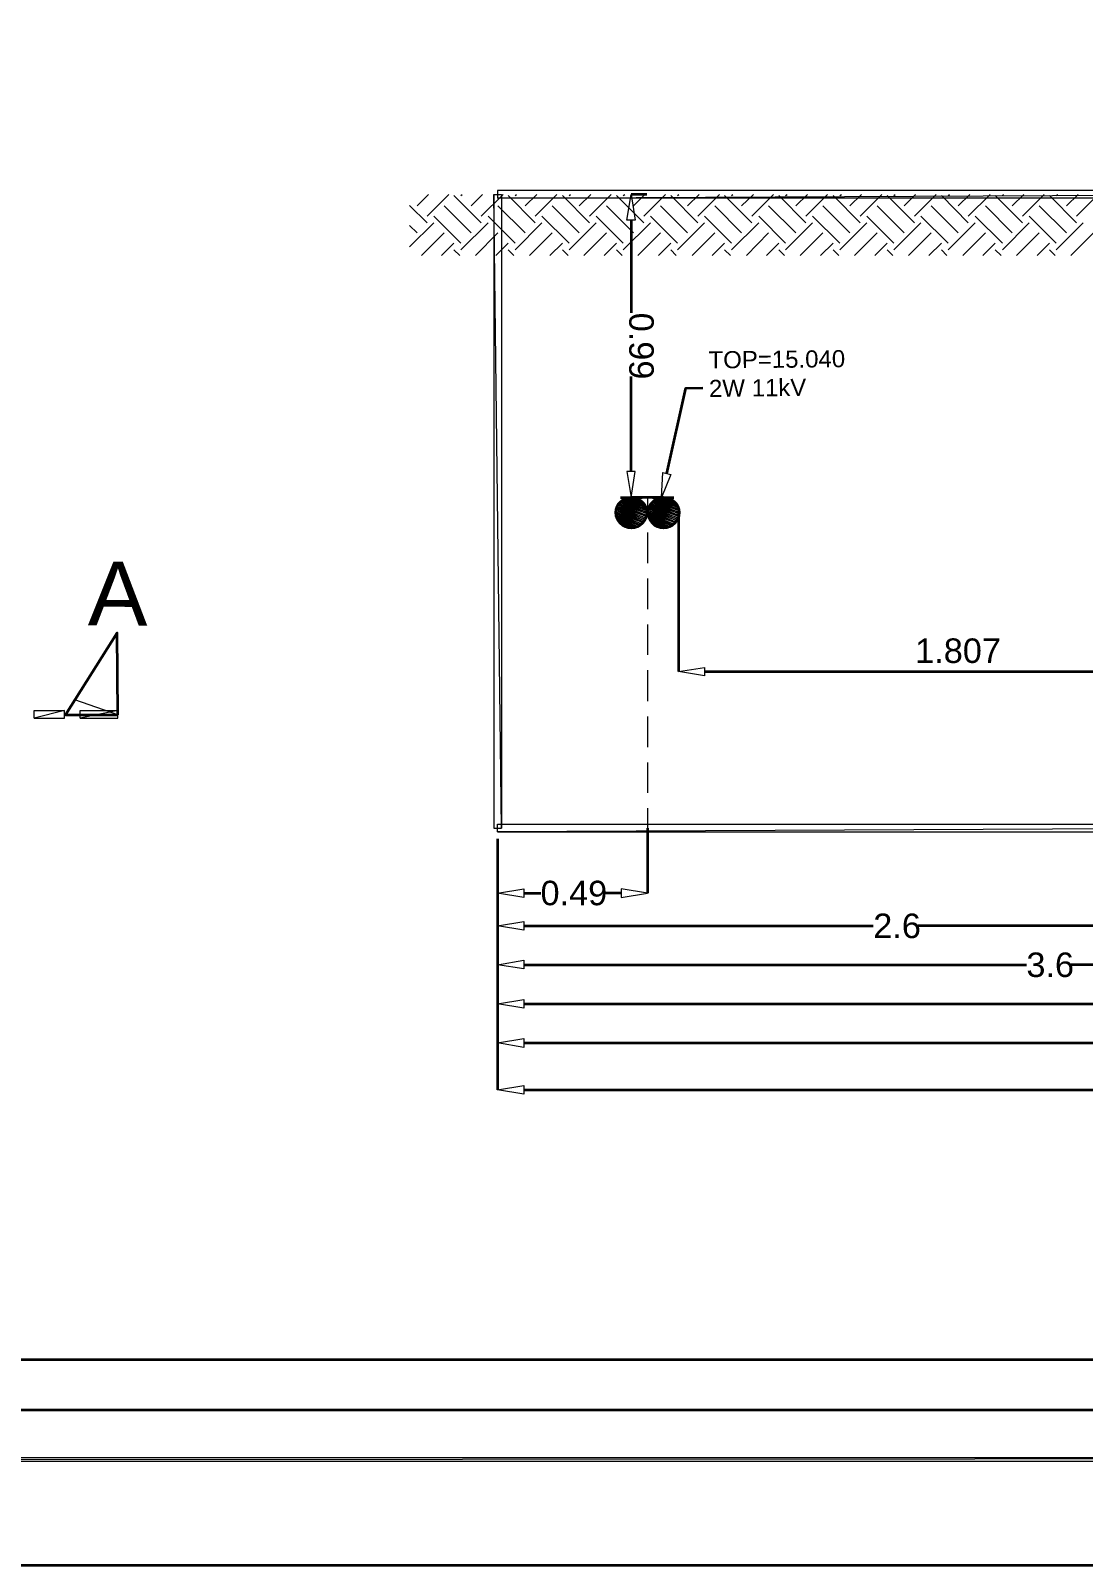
# Model space of a CAD drawing. Header units: inches. Extents: x 27 to 868, y 19 to 613.
# Drawn here: x 356.2 to 504.9, y 18.8 to 235.6 of the extents above; entities that cross this region are included whole.
import ezdxf

# ---------------------------------------------------------------- set-up
doc = ezdxf.new("R2010")
doc.units = ezdxf.units.IN
doc.header["$MEASUREMENT"] = 0
doc.layers.add('PDF_Geometry', color=7, linetype='Continuous')
doc.layers.add('PDF_Text', color=7, linetype='Continuous')
doc.styles.add('PDF Arial', font='arial.ttf')

msp = doc.modelspace()

# ---------------------------------------------------------------- linework, layer by layer
at = {"layer": 'PDF_Geometry', "lineweight": 35}
for points in [[(867.59, 106.53), (867.59, 18.76), (26.63, 18.76), (26.63, 612.71)], [(446.07, 173), (448.73, 185.07), (451.16, 185.12)], [(63.6, 40.74), (713.62, 40.74), (713.62, 106.53)]]:
    msp.add_lwpolyline(points, dxfattribs=at)
at = {"layer": 'PDF_Geometry', "color": 251, "lineweight": 35, "true_color": 0x636466}
msp.add_lwpolyline([(710.02, 52.53), (710.02, 47.81), (69.14, 47.81), (69.14, 241.77)], dxfattribs=at)
at = {"layer": 'PDF_Geometry', "color": 5, "lineweight": 0}
for points in [[(422.16, 212.99), (422.16, 211.91), (647.51, 212.99), (422.16, 212.99)], [(422.16, 211.91), (647.51, 212.99), (647.51, 211.91), (422.16, 211.91)], [(421.62, 122.93), (422.7, 122.93), (421.62, 212.45), (421.62, 122.93)], [(422.7, 122.93), (421.62, 212.45), (422.7, 212.45), (422.7, 122.93)], [(647.51, 122.39), (647.51, 123.47), (422.16, 122.39), (647.51, 122.39)], [(647.51, 123.47), (422.16, 122.39), (422.16, 123.47), (647.51, 123.47)]]:
    msp.add_lwpolyline(points, dxfattribs=at)
at = {"layer": 'PDF_Geometry', "color": 8, "lineweight": 0}
for points in [[(412.21, 208.45), (409.73, 210.88)], [(410.77, 210.83), (412.39, 212.45)], [(412.21, 209.39), (415.27, 212.45)], [(418.42, 207), (414.59, 210.83)], [(419.82, 208.45), (415.99, 212.27)], [(416.98, 212.27), (417.16, 212.45)], [(418.42, 210.83), (420.04, 212.45)], [(419.82, 209.39), (422.93, 212.45)], [(426.03, 207), (422.21, 210.83)], [(427.47, 208.45), (423.65, 212.27)], [(424.64, 212.27), (424.82, 212.45)], [(426.03, 210.83), (427.7, 212.45)], [(427.47, 209.39), (430.54, 212.45)], [(433.69, 207), (429.86, 210.83)], [(435.13, 208.45), (431.3, 212.27)], [(432.25, 212.27), (432.47, 212.45)], [(433.69, 210.83), (435.31, 212.45)], [(435.13, 209.39), (438.19, 212.45)], [(441.34, 207), (437.52, 210.83)], [(442.79, 208.45), (438.96, 212.27)], [(439.9, 212.27), (440.13, 212.45)], [(441.34, 210.83), (442.97, 212.45)], [(442.79, 209.39), (445.85, 212.45)], [(449, 207), (445.17, 210.83)], [(450.44, 208.45), (446.61, 212.27)], [(447.56, 212.27), (447.74, 212.45)], [(449, 210.83), (450.62, 212.45)], [(450.44, 209.39), (453.5, 212.45)], [(456.61, 207), (452.83, 210.83)], [(458.05, 208.45), (454.22, 212.27)], [(455.21, 212.27), (455.39, 212.45)], [(456.61, 210.83), (458.28, 212.45)], [(458.05, 209.39), (461.11, 212.45)], [(464.27, 207), (460.44, 210.83)], [(465.71, 208.45), (461.88, 212.27)], [(462.83, 212.27), (463.05, 212.45)], [(464.27, 210.83), (465.93, 212.45)], [(465.71, 209.39), (468.77, 212.45)], [(471.92, 207), (468.09, 210.83)], [(473.36, 208.45), (469.54, 212.27)], [(470.48, 212.27), (470.71, 212.45)], [(471.92, 210.83), (473.54, 212.45)], [(473.36, 209.39), (476.43, 212.45)], [(479.58, 207), (475.75, 210.83)], [(481.02, 208.45), (477.19, 212.27)], [(478.14, 212.27), (478.32, 212.45)], [(479.58, 210.83), (481.2, 212.45)], [(481.02, 209.39), (484.08, 212.45)], [(487.23, 207), (483.41, 210.83)], [(488.63, 208.45), (484.85, 212.27)], [(485.79, 212.27), (485.97, 212.45)], [(487.23, 210.83), (488.85, 212.45)], [(488.63, 209.39), (491.74, 212.45)], [(494.84, 207), (491.06, 210.83)], [(496.29, 208.45), (492.46, 212.27)], [(493.45, 212.27), (493.63, 212.45)], [(494.84, 210.83), (496.51, 212.45)], [(496.29, 209.39), (499.35, 212.45)], [(502.5, 207), (498.67, 210.83)], [(503.94, 208.45), (500.11, 212.27)], [(501.06, 212.27), (501.28, 212.45)], [(502.5, 210.83), (504.17, 212.45)], [(503.94, 209.39), (507, 212.45)], [(409.73, 205.02), (413.15, 208.45)], [(416.98, 205.56), (413.15, 209.39)], [(416.98, 204.62), (420.81, 208.45)], [(424.64, 205.56), (420.81, 209.39)], [(424.64, 204.62), (428.42, 208.45)], [(432.25, 205.56), (428.42, 209.39)], [(432.25, 204.62), (436.08, 208.45)], [(439.9, 205.56), (436.08, 209.39)], [(439.9, 204.62), (443.73, 208.45)], [(447.56, 205.56), (443.73, 209.39)], [(447.56, 204.62), (451.39, 208.45)], [(455.21, 205.56), (451.39, 209.39)], [(455.21, 204.62), (459.04, 208.45)], [(462.83, 205.56), (459.04, 209.39)], [(462.83, 204.62), (466.65, 208.45)], [(470.48, 205.56), (466.65, 209.39)], [(470.48, 204.62), (474.31, 208.45)], [(478.14, 205.56), (474.31, 209.39)], [(478.14, 204.62), (481.96, 208.45)], [(485.79, 205.56), (481.96, 209.39)], [(485.79, 204.62), (489.62, 208.45)], [(493.45, 205.56), (489.62, 209.39)], [(493.45, 204.62), (497.23, 208.45)], [(501.06, 205.56), (497.23, 209.39)], [(501.06, 204.62), (504.89, 208.45)], [(410.77, 207), (409.73, 208.04)], [(411.4, 203.81), (414.59, 207)], [(419.05, 203.81), (422.21, 207)], [(426.66, 203.81), (429.86, 207)], [(434.32, 203.81), (437.52, 207)], [(441.97, 203.81), (445.17, 207)], [(449.63, 203.81), (452.83, 207)], [(457.29, 203.81), (460.44, 207)], [(464.9, 203.81), (468.09, 207)], [(472.55, 203.81), (475.75, 207)], [(480.21, 203.81), (483.41, 207)], [(487.86, 203.81), (491.06, 207)], [(495.47, 203.81), (498.67, 207)], [(503.13, 203.81), (506.33, 207)], [(414.23, 203.81), (415.99, 205.56)], [(416.8, 203.81), (415.99, 204.62)], [(421.89, 203.81), (423.65, 205.56)], [(424.46, 203.81), (423.65, 204.62)], [(429.55, 203.81), (431.3, 205.56)], [(432.11, 203.81), (431.3, 204.62)], [(437.2, 203.81), (438.96, 205.56)], [(439.77, 203.81), (438.96, 204.62)], [(444.86, 203.81), (446.61, 205.56)], [(447.38, 203.81), (446.61, 204.62)], [(452.47, 203.81), (454.22, 205.56)], [(455.03, 203.81), (454.22, 204.62)], [(460.12, 203.81), (461.88, 205.56)], [(462.69, 203.81), (461.88, 204.62)], [(467.78, 203.81), (469.54, 205.56)], [(470.35, 203.81), (469.54, 204.62)], [(475.43, 203.81), (477.19, 205.56)], [(478, 203.81), (477.19, 204.62)], [(483.09, 203.81), (484.85, 205.56)], [(485.61, 203.81), (484.85, 204.62)], [(490.7, 203.81), (492.46, 205.56)], [(493.27, 203.81), (492.46, 204.62)], [(498.36, 203.81), (500.11, 205.56)], [(500.92, 203.81), (500.11, 204.62)]]:
    msp.add_lwpolyline(points, dxfattribs=at)
at = {"layer": 'PDF_Geometry', "color": 84, "lineweight": 0, "true_color": 0x259500}
for points in [[(441.61, 208.81), (440.4, 208.81), (441.03, 212.45), (441.61, 208.81)], [(441.61, 173.32), (440.4, 173.32), (441.03, 169.63), (441.61, 173.32)], [(451.39, 145.62), (451.39, 144.41), (447.69, 145.04), (451.39, 145.62)], [(425.85, 114.33), (425.85, 113.11), (422.16, 113.74), (425.85, 114.33)], [(439.63, 114.33), (439.63, 113.11), (443.33, 113.74), (439.63, 114.33)], [(425.85, 109.73), (425.85, 108.52), (422.16, 109.1), (425.85, 109.73)], [(425.85, 104.24), (425.85, 103.02), (422.16, 103.61), (425.85, 104.24)], [(425.85, 98.7), (425.85, 97.48), (422.16, 98.11), (425.85, 98.7)], [(425.85, 93.2), (425.85, 91.94), (422.16, 92.57), (425.85, 93.2)], [(425.85, 86.54), (425.85, 85.32), (422.16, 85.95), (425.85, 86.54)]]:
    msp.add_lwpolyline(points, dxfattribs=at)
at = {"layer": 'PDF_Geometry', "color": 84, "lineweight": 35, "true_color": 0x259500}
for points in [[(443.24, 212.45), (441.03, 212.45)], [(441.03, 208.81), (441.03, 195.7)], [(441.03, 173.32), (441.03, 186.74)], [(445.31, 169.63), (441.03, 169.63)], [(447.69, 167.69), (447.69, 145.04)], [(451.39, 145.04), (522.22, 145.04)], [(443.33, 122.93), (443.33, 113.74)], [(422.16, 121.4), (422.16, 85.95)], [(422.16, 121.31), (422.16, 113.74)], [(422.16, 121.17), (422.16, 109.1)], [(422.16, 120.81), (422.16, 103.61)], [(425.85, 113.74), (428.24, 113.74)], [(439.63, 113.74), (437.25, 113.74)], [(422.16, 109.1), (422.16, 98.11)], [(425.85, 109.1), (475.21, 109.1)], [(530.96, 109.1), (481.56, 109.1)], [(422.16, 103.56), (422.16, 92.57)], [(425.85, 103.61), (496.87, 103.61)], [(574.19, 103.61), (503.18, 103.61)], [(425.85, 98.11), (515.42, 98.11)], [(425.85, 92.57), (524.16, 92.57)], [(425.85, 85.95), (529.02, 85.95)]]:
    msp.add_lwpolyline(points, dxfattribs=at)
at = {"layer": 'PDF_Geometry', "lineweight": 0}
for points in [[(446.61, 172.87), (445.31, 169.63), (445.49, 173.14), (446.61, 172.87)], [(851.87, 33.49), (851.38, 33.99), (55.36, 33.49), (851.87, 33.49)], [(851.38, 33.99), (55.36, 33.49), (55.86, 33.99), (851.38, 33.99)]]:
    msp.add_lwpolyline(points, dxfattribs=at)
at = {"layer": 'PDF_Geometry', "color": 3, "lineweight": 35}
for points in [[(439.18, 168.64), (439.86, 169.31)], [(439.5, 169.63), (442.56, 169.63)], [(443.73, 168.64), (444.41, 169.31)], [(444.05, 169.63), (447.06, 169.63)]]:
    msp.add_lwpolyline(points, dxfattribs=at)
at = {"layer": 'PDF_Geometry', "color": 3, "lineweight": 0}
for points in [[(439.72, 169.18), (443.15, 167.78), (439.54, 169.04), (439.72, 169.18)], [(439.86, 169.31), (443.15, 167.96), (439.72, 169.18), (439.86, 169.31)], [(443.15, 167.96), (439.72, 169.18), (443.15, 167.78), (443.15, 167.96)], [(440.04, 169.4), (443.06, 168.19), (439.86, 169.31), (440.04, 169.4)], [(443.06, 168.19), (439.86, 169.31), (443.15, 167.96), (443.06, 168.19)], [(440.22, 169.49), (443.01, 168.37), (440.04, 169.4), (440.22, 169.49)], [(443.01, 168.37), (440.04, 169.4), (443.06, 168.19), (443.01, 168.37)], [(440.44, 169.54), (442.88, 168.55), (440.22, 169.49), (440.44, 169.54)], [(442.88, 168.55), (440.22, 169.49), (443.01, 168.37), (442.88, 168.55)], [(440.62, 169.58), (442.79, 168.73), (440.44, 169.54), (440.62, 169.58)], [(442.79, 168.73), (440.44, 169.54), (442.88, 168.55), (442.79, 168.73)], [(440.85, 169.63), (442.65, 168.91), (440.62, 169.58), (440.85, 169.63)], [(442.65, 168.91), (440.62, 169.58), (442.79, 168.73), (442.65, 168.91)], [(441.03, 169.63), (442.52, 169.04), (440.85, 169.63), (441.03, 169.63)], [(442.52, 169.04), (440.85, 169.63), (442.65, 168.91), (442.52, 169.04)], [(441.25, 169.63), (442.34, 169.18), (441.03, 169.63), (441.25, 169.63)], [(442.34, 169.18), (441.03, 169.63), (442.52, 169.04), (442.34, 169.18)], [(441.43, 169.58), (442.2, 169.27), (441.25, 169.63), (441.43, 169.58)], [(442.2, 169.27), (441.25, 169.63), (442.34, 169.18), (442.2, 169.27)], [(441.84, 169.49), (441.97, 169.4), (441.43, 169.58), (441.84, 169.49)], [(441.97, 169.4), (441.43, 169.58), (442.2, 169.27), (441.97, 169.4)], [(444.23, 169.18), (447.69, 167.78), (444.05, 169.04), (444.23, 169.18)], [(444.41, 169.31), (447.65, 167.96), (444.23, 169.18), (444.41, 169.31)], [(447.65, 167.96), (444.23, 169.18), (447.69, 167.78), (447.65, 167.96)], [(444.59, 169.4), (447.6, 168.19), (444.41, 169.31), (444.59, 169.4)], [(447.6, 168.19), (444.41, 169.31), (447.65, 167.96), (447.6, 168.19)], [(444.77, 169.49), (447.51, 168.37), (444.59, 169.4), (444.77, 169.49)], [(447.51, 168.37), (444.59, 169.4), (447.6, 168.19), (447.51, 168.37)], [(444.95, 169.54), (447.42, 168.55), (444.77, 169.49), (444.95, 169.54)], [(447.42, 168.55), (444.77, 169.49), (447.51, 168.37), (447.42, 168.55)], [(445.17, 169.58), (447.33, 168.73), (444.95, 169.54), (445.17, 169.58)], [(447.33, 168.73), (444.95, 169.54), (447.42, 168.55), (447.33, 168.73)], [(445.4, 169.63), (447.15, 168.91), (445.17, 169.58), (445.4, 169.63)], [(447.15, 168.91), (445.17, 169.58), (447.33, 168.73), (447.15, 168.91)], [(445.58, 169.63), (447.06, 169.04), (445.4, 169.63), (445.58, 169.63)], [(447.06, 169.04), (445.4, 169.63), (447.15, 168.91), (447.06, 169.04)], [(445.8, 169.63), (446.88, 169.18), (445.58, 169.63), (445.8, 169.63)], [(446.88, 169.18), (445.58, 169.63), (447.06, 169.04), (446.88, 169.18)], [(445.98, 169.58), (446.75, 169.27), (445.8, 169.63), (445.98, 169.58)], [(446.75, 169.27), (445.8, 169.63), (446.88, 169.18), (446.75, 169.27)], [(446.34, 169.49), (446.48, 169.4), (445.98, 169.58), (446.34, 169.49)], [(446.48, 169.4), (445.98, 169.58), (446.75, 169.27), (446.48, 169.4)], [(438.91, 167.78), (442.79, 166.2), (438.87, 167.56), (438.91, 167.78)], [(442.79, 166.2), (438.87, 167.56), (442.65, 166.07), (442.79, 166.2)], [(438.87, 167.56), (442.65, 166.07), (438.87, 167.37), (438.87, 167.56)], [(442.65, 166.07), (438.87, 167.37), (442.52, 165.89), (442.65, 166.07)], [(438.87, 167.37), (442.52, 165.89), (438.87, 167.15), (438.87, 167.37)], [(442.52, 165.89), (438.87, 167.15), (442.34, 165.75), (442.52, 165.89)], [(438.87, 167.15), (442.34, 165.75), (438.91, 166.97), (438.87, 167.15)], [(439, 168.19), (442.97, 166.56), (438.91, 168.01), (439, 168.19)], [(442.97, 166.56), (438.91, 168.01), (442.88, 166.38), (442.97, 166.56)], [(438.91, 168.01), (442.88, 166.38), (438.91, 167.78), (438.91, 168.01)], [(442.88, 166.38), (438.91, 167.78), (442.79, 166.2), (442.88, 166.38)], [(442.34, 165.75), (438.91, 166.97), (442.2, 165.66), (442.34, 165.75)], [(438.91, 166.97), (442.2, 165.66), (438.96, 166.74), (438.91, 166.97)], [(439.05, 168.37), (443.06, 166.74), (439, 168.19), (439.05, 168.37)], [(443.06, 166.74), (439, 168.19), (442.97, 166.56), (443.06, 166.74)], [(439.18, 168.55), (443.1, 166.97), (439.05, 168.37), (439.18, 168.55)], [(443.1, 166.97), (439.05, 168.37), (443.06, 166.74), (443.1, 166.97)], [(439.27, 168.73), (443.15, 167.15), (439.18, 168.55), (439.27, 168.73)], [(443.15, 167.15), (439.18, 168.55), (443.1, 166.97), (443.15, 167.15)], [(439.41, 168.91), (443.19, 167.37), (439.27, 168.73), (439.41, 168.91)], [(443.19, 167.37), (439.27, 168.73), (443.15, 167.15), (443.19, 167.37)], [(439.54, 169.04), (443.19, 167.56), (439.41, 168.91), (439.54, 169.04)], [(443.19, 167.56), (439.41, 168.91), (443.19, 167.37), (443.19, 167.56)], [(443.15, 167.78), (439.54, 169.04), (443.19, 167.56), (443.15, 167.78)], [(443.46, 168.01), (447.42, 166.38), (443.42, 167.78), (443.46, 168.01)], [(447.42, 166.38), (443.42, 167.78), (447.29, 166.2), (447.42, 166.38)], [(443.42, 167.78), (447.29, 166.2), (443.42, 167.56), (443.42, 167.78)], [(447.29, 166.2), (443.42, 167.56), (447.2, 166.07), (447.29, 166.2)], [(443.42, 167.56), (447.2, 166.07), (443.42, 167.37), (443.42, 167.56)], [(447.2, 166.07), (443.42, 167.37), (447.02, 165.89), (447.2, 166.07)], [(443.42, 167.37), (447.02, 165.89), (443.42, 167.15), (443.42, 167.37)], [(447.02, 165.89), (443.42, 167.15), (446.88, 165.75), (447.02, 165.89)], [(443.42, 167.15), (446.88, 165.75), (443.46, 166.97), (443.42, 167.15)], [(443.51, 168.19), (447.51, 166.56), (443.46, 168.01), (443.51, 168.19)], [(447.51, 166.56), (443.46, 168.01), (447.42, 166.38), (447.51, 166.56)], [(446.88, 165.75), (443.46, 166.97), (446.7, 165.66), (446.88, 165.75)], [(443.46, 166.97), (446.7, 165.66), (443.51, 166.74), (443.46, 166.97)], [(443.6, 168.37), (447.6, 166.74), (443.51, 168.19), (443.6, 168.37)], [(447.6, 166.74), (443.51, 168.19), (447.51, 166.56), (447.6, 166.74)], [(443.69, 168.55), (447.65, 166.97), (443.6, 168.37), (443.69, 168.55)], [(447.65, 166.97), (443.6, 168.37), (447.6, 166.74), (447.65, 166.97)], [(443.78, 168.73), (447.69, 167.15), (443.69, 168.55), (443.78, 168.73)], [(447.69, 167.15), (443.69, 168.55), (447.65, 166.97), (447.69, 167.15)], [(443.96, 168.91), (447.69, 167.37), (443.78, 168.73), (443.96, 168.91)], [(447.69, 167.37), (443.78, 168.73), (447.69, 167.15), (447.69, 167.37)], [(444.05, 169.04), (447.69, 167.56), (443.96, 168.91), (444.05, 169.04)], [(447.69, 167.56), (443.96, 168.91), (447.69, 167.37), (447.69, 167.56)], [(447.69, 167.78), (444.05, 169.04), (447.69, 167.56), (447.69, 167.78)], [(442.2, 165.66), (438.96, 166.74), (442.02, 165.53), (442.2, 165.66)], [(438.96, 166.74), (442.02, 165.53), (439.05, 166.56), (438.96, 166.74)], [(442.02, 165.53), (439.05, 166.56), (441.79, 165.48), (442.02, 165.53)], [(439.05, 166.56), (441.79, 165.48), (439.14, 166.38), (439.05, 166.56)], [(441.79, 165.48), (439.14, 166.38), (441.61, 165.39), (441.79, 165.48)], [(439.14, 166.38), (441.61, 165.39), (439.27, 166.2), (439.14, 166.38)], [(441.61, 165.39), (439.27, 166.2), (441.39, 165.35), (441.61, 165.39)], [(439.27, 166.2), (441.39, 165.35), (439.41, 166.07), (439.27, 166.2)], [(441.39, 165.35), (439.41, 166.07), (441.21, 165.3), (441.39, 165.35)], [(439.41, 166.07), (441.21, 165.3), (439.54, 165.89), (439.41, 166.07)], [(441.21, 165.3), (439.54, 165.89), (440.98, 165.3), (441.21, 165.3)], [(439.54, 165.89), (440.98, 165.3), (439.68, 165.75), (439.54, 165.89)], [(440.98, 165.3), (439.68, 165.75), (440.8, 165.3), (440.98, 165.3)], [(439.68, 165.75), (440.8, 165.3), (439.9, 165.62), (439.68, 165.75)], [(439.9, 165.62), (440.04, 165.53), (440.53, 165.35), (439.9, 165.62)], [(439.9, 165.62), (440.8, 165.3), (440.53, 165.35), (439.9, 165.62)], [(440.04, 165.53), (440.53, 165.35), (440.4, 165.39), (440.04, 165.53)], [(446.7, 165.66), (443.51, 166.74), (446.52, 165.53), (446.7, 165.66)], [(443.51, 166.74), (446.52, 165.53), (443.6, 166.56), (443.51, 166.74)], [(446.52, 165.53), (443.6, 166.56), (446.34, 165.48), (446.52, 165.53)], [(443.6, 166.56), (446.34, 165.48), (443.69, 166.38), (443.6, 166.56)], [(446.34, 165.48), (443.69, 166.38), (446.16, 165.39), (446.34, 165.48)], [(443.69, 166.38), (446.16, 165.39), (443.82, 166.2), (443.69, 166.38)], [(446.16, 165.39), (443.82, 166.2), (445.94, 165.35), (446.16, 165.39)], [(443.82, 166.2), (445.94, 165.35), (443.91, 166.07), (443.82, 166.2)], [(445.94, 165.35), (443.91, 166.07), (445.76, 165.3), (445.94, 165.35)], [(443.91, 166.07), (445.76, 165.3), (444.09, 165.89), (443.91, 166.07)], [(445.76, 165.3), (444.09, 165.89), (445.53, 165.3), (445.76, 165.3)], [(444.09, 165.89), (445.53, 165.3), (444.23, 165.75), (444.09, 165.89)], [(445.53, 165.3), (444.23, 165.75), (445.35, 165.3), (445.53, 165.3)], [(444.23, 165.75), (445.35, 165.3), (444.41, 165.62), (444.23, 165.75)], [(444.41, 165.62), (444.54, 165.53), (445.08, 165.35), (444.41, 165.62)], [(444.41, 165.62), (445.35, 165.3), (445.08, 165.35), (444.41, 165.62)], [(444.54, 165.53), (445.08, 165.35), (444.95, 165.39), (444.54, 165.53)]]:
    msp.add_lwpolyline(points, dxfattribs=at)
at = {"layer": 'PDF_Geometry', "color": 251, "lineweight": 0, "true_color": 0x636466}
for points in [[(443.33, 169.63), (443.33, 166.83)], [(443.33, 164.67), (443.33, 160.35)], [(443.33, 158.19), (443.33, 153.86)], [(443.33, 151.7), (443.33, 147.38)], [(443.33, 145.22), (443.33, 140.85)], [(443.33, 138.69), (443.33, 134.37)], [(443.33, 132.2), (443.33, 127.88)], [(443.33, 125.72), (443.33, 122.93)], [(63.6, 40.74), (713.62, 40.74), (713.62, 106.53)]]:
    msp.add_lwpolyline(points, dxfattribs=at)
at = {"layer": 'PDF_Geometry', "color": 8, "lineweight": 35, "true_color": 0x767676}
msp.add_lwpolyline([(368.52, 138.91), (368.43, 150.49), (361.14, 138.91), (368.52, 138.91)], dxfattribs=at)
at = {"layer": 'PDF_Geometry', "color": 8, "lineweight": 0, "true_color": 0x767676}
for points in [[(368.43, 150.49), (368.52, 138.91), (362.45, 141.03), (368.43, 150.49)], [(368.52, 138.91), (362.45, 141.03), (361.14, 138.91), (368.52, 138.91)], [(361, 138.46), (361, 139.54), (356.68, 138.46), (361, 138.46)], [(361, 139.54), (356.68, 138.46), (356.68, 139.54), (361, 139.54)], [(368.52, 138.46), (368.52, 139.54), (363.17, 138.46), (368.52, 138.46)], [(368.52, 139.54), (363.17, 138.46), (363.17, 139.54), (368.52, 139.54)]]:
    msp.add_lwpolyline(points, dxfattribs=at)
at = {"layer": 'PDF_Geometry', "color": 3, "lineweight": 35}
for centre in [(441.05, 167.49), (445.6, 167.49)]:
    msp.add_circle(centre, 2.18, dxfattribs=at)

# ---------------------------------------------------------------- texts
at = {"layer": 'PDF_Text', "insert": (440.7, 195.73), "char_height": 3.4606, "attachment_point": 7, "rotation": 270, "style": 'PDF Arial'}
msp.add_mtext('\\W1.000924;0.99', dxfattribs=at)
at = {"layer": 'PDF_Text', "color": 3, "attachment_point": 7, "style": 'PDF Arial'}
for s, insert, char_height, rotation in [('\\W1.000983;TOP=15.040', (451.96, 187.82), 2.4225, 0.5252), ('\\W1.000729;2W 11kV', (452.03, 183.81), 2.4226, 0.7639)]:
    msp.add_mtext(s, dxfattribs=dict(at, insert=insert, char_height=char_height, rotation=rotation))
at = {"layer": 'PDF_Text', "color": 8, "true_color": 0x767676, "insert": (364.27, 151.57), "char_height": 9.0045, "attachment_point": 7, "rotation": 359.7135, "style": 'PDF Arial'}
msp.add_mtext('\\W1.003087;A', dxfattribs=at)
at = {"layer": 'PDF_Text', "char_height": 3.4606, "attachment_point": 7, "style": 'PDF Arial'}
for s, insert in [('\\W1.001206;1.807', (481.14, 146.2)), ('\\W1.000924;0.49', (428.22, 111.97)), ('\\W1.000169;2.6', (475.22, 107.33)), ('\\W1.000692;3.6', (496.85, 101.83))]:
    msp.add_mtext(s, dxfattribs=dict(at, insert=insert))

doc.saveas('drawing.dxf')
